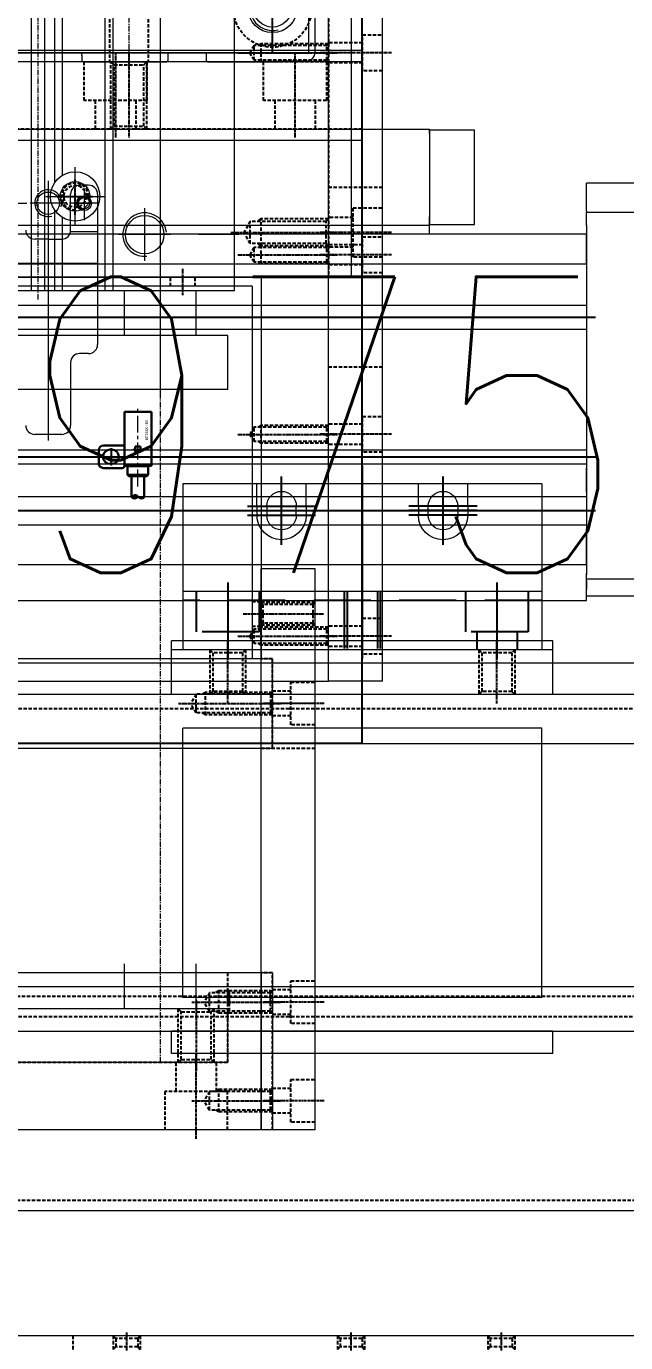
# Model space of a CAD drawing. Header units: millimetres. Extents: x -32759 to 129432, y 390 to 54305.
# Drawn here: x 12183 to 12316.6, y 26363.4 to 26656.7 of the extents above; entities that cross this region are included whole.
import ezdxf

# ---------------------------------------------------------------- set-up
doc = ezdxf.new("R2010")
doc.units = ezdxf.units.MM
for name, pattern in [('CENTER', [2, 1.25, -0.25, 0.25, -0.25]), ('DASHED', [19.05, 12.7, -6.35]), ('HIDDEN', [0.375, 0.25, -0.125])]:
    doc.linetypes.add(name, pattern=pattern)
for name, color, linetype in [('08a', 11, 'Continuous'), ('1', 20, 'Continuous'), ('2', 2, 'DASHED'), ('CL', 1, 'CENTER'), ('HL', 2, 'HIDDEN')]:
    doc.layers.add(name, color=color, linetype=linetype)
for name, color, linetype, lineweight in [('_BODY', 7, 'Continuous', 13), ('Z_OM_CENTER', 4, 'CENTER', 13), ('Z_OM_OUTLINE', 7, 'Continuous', 30)]:
    doc.layers.add(name, color=color, linetype=linetype, lineweight=lineweight)
doc.styles.add('ROAMNS', font='romans.shx', dxfattribs={"width": 0.8, "bigfont": 'whgtxt.shx'})
doc.styles.get("Standard").update_dxf_attribs({"font": 'arial.ttf'})
doc.styles.add('STYLE1', font='')
doc.styles.get('STYLE1').set_extended_font_data('DotumChe')
doc.dimstyles.new('20 작은 한덕_도면칫수', dxfattribs={"dimscale": 20, "dimtxt": 3.3, "dimasz": 3.5, "dimexe": 0.65, "dimexo": 1.25, "dimgap": 1, "dimtad": 1, "dimdec": 0, "dimdsep": 46, "dimtxsty": 'ROAMNS', "dimcen": 0, "dimclrd": 7, "dimclre": 7, "dimclrt": 2, "dimadec": 0, "dimazin": 2, "dimtp": 0.1, "dimtm": 0.1, "dimtfac": 0.71, "dimtdec": 0, "dimtmove": 0, "dimatfit": 3, "dimfxl": 1, "dimlwd": -1, "dimlwe": -1, "dimarcsym": 1})
doc.dimstyles.new('AM_ISO$0', dxfattribs={"dimtxt": 3.5, "dimasz": 3.5, "dimexe": 1, "dimexo": 1, "dimgap": 1.5, "dimtad": 1, "dimdsep": 46, "dimtxsty": 'Standard', "dimcen": 0, "dimclrd": 256, "dimclre": 256, "dimclrt": 2, "dimadec": 0, "dimazin": 2, "dimtp": 0.1, "dimtm": 0.1, "dimtfac": 0.71, "dimtdec": 3, "dimtmove": 0, "dimatfit": 3, "dimfxl": 1, "dimlwd": -1, "dimlwe": -1, "dimarcsym": 1})

# ---------------------------------------------------------------- blocks, each defined once
blk = doc.blocks.new('*D1578')
at = {"color": 7, "linetype": 'ByBlock', "transparency": 16777216}
for p, q in [((259996.27, 139106.87), (259996.27, 139247.88)), ((260971.27, 139106.87), (260971.27, 139247.88)), ((260066.27, 139234.88), (260901.27, 139234.88))]:
    blk.add_line(p, q, dxfattribs=at)
at = {"color": 7, "transparency": 16777216}
for points in [[(260066.27, 139246.55), (260066.27, 139223.22), (259996.27, 139234.88)], [(260901.27, 139246.55), (260901.27, 139223.22), (260971.27, 139234.88)]]:
    blk.add_solid(points, dxfattribs=at)
at = {"layer": 'Defpoints', "color": 0, "transparency": 16777216}
for p in [(260971.27, 139234.88), (259996.27, 139081.87), (260971.27, 139081.87)]:
    blk.add_point(p, dxfattribs=at)
at = {"color": 2, "transparency": 16777216, "insert": (260593.22, 139287.88), "char_height": 66, "attachment_point": 5, "style": 'ROAMNS'}
blk.add_mtext('975', dxfattribs=at)
blk = doc.blocks.new('56ertet')
at = {"layer": 'CL', "ltscale": 0.5}
blk.add_line((163010.09, 32886.01), (163005.09, 32886.01), dxfattribs=at)
at = {"layer": 'HL', "ltscale": 3}
for p, q in [((163006.09, 32889.01), (163006.63, 32888.46)), ((163006.09, 32889.01), (163009.09, 32889.01)), ((163006.63, 32888.46), (163006.63, 32883.55)), ((163006.63, 32888.46), (163008.55, 32888.46)), ((163008.55, 32888.46), (163009.09, 32889.01)), ((163008.55, 32888.46), (163008.55, 32883.55)), ((163006.09, 32883.01), (163006.63, 32883.55)), ((163006.09, 32883.01), (163009.09, 32883.01)), ((163006.63, 32883.55), (163008.55, 32883.55)), ((163008.55, 32883.55), (163009.09, 32883.01))]:
    blk.add_line(p, q, dxfattribs=at)
blk = doc.blocks.new('r6werw4t')
at = {"ltscale": 0.5}
blk.add_line((164562.76, 36015.26), (165472.76, 36015.26), dxfattribs=at)
at = {"layer": 'HL', "ltscale": 3}
for p, q in [((164836.26, 36015.26), (164836.26, 36018.26)), ((164869.76, 36015.26), (164869.76, 36018.26)), ((164931.76, 36015.26), (164931.76, 36018.26))]:
    blk.add_line(p, q, dxfattribs=at)
at = {"rotation": 90}
for p in [(197722.26, -126990.82), (197755.76, -126990.82), (197805.76, -126990.82)]:
    blk.add_blockref('56ertet', p, dxfattribs=at)
blk = doc.blocks.new('6uwtrt')
blk.add_blockref('r6werw4t', (-3640.08, 0))
blk = doc.blocks.new('5uwerwt')
at = {"rotation": 90}
blk.add_blockref('6uwtrt', (192830.5, -128822.19), dxfattribs=at)
blk = doc.blocks.new('asfsffsa')
at = {"ltscale": 0.5}
for q in [(418743.26, 273544.98), (419143.26, 273144.98)]:
    blk.add_line((418743.26, 273144.98), q, dxfattribs=at)
blk = doc.blocks.new('rtu43w')
at = {"color": 0, "ltscale": 0.5}
blk.add_line((142742.74, 17357.48), (142742.74, 16657.48), dxfattribs=at)
at = {"layer": '08a'}
blk.add_blockref('asfsffsa', (-276000.52, -256337.5), dxfattribs=at)
blk = doc.blocks.new('56w4wt')
at = {"layer": 'CL', "ltscale": 0.5}
blk.add_line((142800.56, 14077.57), (142819.56, 14077.57), dxfattribs=at)
at = {"layer": 'HL', "ltscale": 3}
for p, q in [((142802.56, 14084.57), (142811.16, 14084.57)), ((142811.16, 14084.57), (142811.16, 14070.57)), ((142811.16, 14082.07), (142817.56, 14082.07)), ((142811.16, 14073.07), (142817.56, 14073.07)), ((142811.16, 14070.57), (142802.56, 14070.57))]:
    blk.add_line(p, q, dxfattribs=at)
blk = doc.blocks.new('7erww4')
at = {"layer": 'CL', "ltscale": 0.5}
blk.add_line((144688.48, 13050.61), (144669.48, 13050.61), dxfattribs=at)
at = {"layer": 'HL', "ltscale": 3}
for p, q in [((144671.48, 13054.61), (144672.16, 13053.93)), ((144671.48, 13054.61), (144686.48, 13054.61)), ((144672.16, 13053.93), (144672.16, 13047.28)), ((144672.16, 13053.93), (144685.8, 13053.93)), ((144685.8, 13053.93), (144686.48, 13054.61)), ((144685.8, 13053.93), (144685.8, 13047.28)), ((144671.48, 13046.61), (144672.16, 13047.28)), ((144672.16, 13047.28), (144685.8, 13047.28)), ((144685.8, 13047.28), (144686.48, 13046.61)), ((144671.48, 13046.61), (144686.48, 13046.61))]:
    blk.add_line(p, q, dxfattribs=at)
blk = doc.blocks.new('6ertwet')
at = {"ltscale": 0.5}
for p, q in [((144167.09, 12534.63), (144167.09, 12554.63)), ((144167.09, 12554.63), (144337.09, 12554.63)), ((144167.09, 12537.13), (144337.09, 12537.13)), ((144167.09, 12534.63), (144337.09, 12534.63))]:
    blk.add_line(p, q, dxfattribs=at)
at = {"layer": 'HL', "ltscale": 3}
blk.add_line((144167.09, 12552.13), (144337.09, 12552.13), dxfattribs=at)
for name, p, rotation in [('56w4wt', (158259.66, -130265.44), 90), ('56w4wt', (158299.66, -130265.44), 90), ('7erww4', (131168.49, 157223.61), 270)]:
    blk.add_blockref(name, p, dxfattribs=dict(rotation=rotation))
blk = doc.blocks.new('tywrwet')
at = {"layer": 'CL', "ltscale": 0.5}
blk.add_line((150320.22, 17451.05), (150304.22, 17451.05), dxfattribs=at)
at = {"layer": 'HL', "ltscale": 3}
for p, q in [((150306.22, 17455.05), (150306.9, 17454.38)), ((150306.22, 17455.05), (150318.22, 17455.05)), ((150306.9, 17454.38), (150306.9, 17447.73)), ((150306.9, 17454.38), (150317.55, 17454.38)), ((150317.55, 17454.38), (150318.22, 17455.05)), ((150317.55, 17454.38), (150317.55, 17447.73)), ((150306.22, 17447.05), (150306.9, 17447.73)), ((150306.22, 17447.05), (150318.22, 17447.05)), ((150306.9, 17447.73), (150317.55, 17447.73)), ((150317.55, 17447.73), (150318.22, 17447.05))]:
    blk.add_line(p, q, dxfattribs=at)
blk = doc.blocks.new('67twt')
at = {"color": 0, "ltscale": 0.5}
for p, q in [((151727.68, 17732.75), (151727.68, 17845.75)), ((151705.68, 17734.25), (151705.68, 17844.25)), ((151717.68, 17734.25), (151717.68, 17844.25)), ((151727.68, 17778), (151915.18, 17778)), ((151727.68, 17775), (151915.18, 17775)), ((151727.68, 17772.75), (151745.51, 17772.75)), ((151748.68, 17774.75), (151748.68, 17761.75)), ((151751.84, 17772.75), (151869.51, 17772.75)), ((151727.68, 17771.05), (151743.94, 17771.05)), ((151753.41, 17771.05), (151867.94, 17771.05)), ((151742.18, 17768.25), (151755.18, 17768.25)), ((151727.68, 17761.57), (151915.18, 17761.57)), ((151727.68, 17759.75), (151915.18, 17759.75)), ((151740.18, 17746.89), (151740.18, 17758.62)), ((151717.68, 17757.25), (151727.68, 17757.25)), ((151734.31, 17752.75), (151746.04, 17752.75)), ((151717.68, 17741.25), (151727.68, 17741.25)), ((151740.18, 17731.75), (151740.18, 17740.75)), ((151705.68, 17734.25), (151717.68, 17734.25)), ((151727.68, 17732.75), (151915.18, 17732.75))]:
    blk.add_line(p, q, dxfattribs=at)
at = {"color": 1, "ltscale": 0.5}
for p, q in [((151555.68, 17734.25), (151555.68, 17844.25)), ((151567.68, 17734.25), (151567.68, 17844.25)), ((151567.68, 17757.25), (151577.68, 17757.25)), ((151567.68, 17741.25), (151577.68, 17741.25)), ((151555.68, 17734.25), (151567.68, 17734.25))]:
    blk.add_line(p, q, dxfattribs=at)
at = {"color": 2, "linetype": 'CENTER'}
for p, q in [((151725.68, 17776.5), (151915.18, 17776.5)), ((151555.68, 17749.25), (151857.68, 17749.25)), ((151704.68, 17749.25), (151981.68, 17749.25))]:
    blk.add_line(p, q, dxfattribs=at)
at = {"color": 0, "ltscale": 0.5}
for centre, radius in [((151748.68, 17768.25), 5.5), ((151748.68, 17768.25), 3.3), ((151740.18, 17752.75), 4.28)]:
    blk.add_circle(centre, radius, dxfattribs=at)
blk.add_arc((151740.18, 17752.75), 4.86, 275.973, 185.973, dxfattribs=at)
blk.add_blockref('tywrwet', (1249.45, 290.2))
blk = doc.blocks.new('rurye4')
at = {"color": 2, "linetype": 'CENTER'}
blk.add_line((231894.73, 52241.12), (231828.73, 52241.12), dxfattribs=at)
at = {"layer": 'HL', "ltscale": 3}
for p, q in [((231884.13, 52248.12), (231884.13, 52234.12)), ((231892.73, 52248.12), (231884.13, 52248.12)), ((231884.13, 52245.42), (231830.73, 52245.42)), ((231884.13, 52236.82), (231830.73, 52236.82)), ((231892.73, 52234.12), (231884.13, 52234.12))]:
    blk.add_line(p, q, dxfattribs=at)
blk = doc.blocks.new('6tetee')
at = {"color": 0, "ltscale": 0.5}
for p, q in [((149607.94, 17905.84), (149607.94, 17759.84)), ((149605.94, 17810.04), (149606.24, 17810.34)), ((149605.94, 17810.04), (149605.94, 17791.39)), ((149607.34, 17810.34), (149606.24, 17810.34)), ((149606.24, 17791.09), (149605.94, 17791.39)), ((149606.24, 17791.09), (149607.94, 17791.09)), ((149605.94, 17782.29), (149606.24, 17782.59)), ((149605.94, 17782.29), (149605.94, 17766.34)), ((149607.94, 17782.59), (149606.24, 17782.59)), ((149610.94, 17767.84), (149624.94, 17767.84)), ((149605.94, 17766.34), (149606.14, 17766.34)), ((149606.14, 17766.34), (149606.14, 17760.34)), ((149667.94, 17759.84), (149607.94, 17759.84)), ((149608.14, 17758.34), (149624.29, 17758.34))]:
    blk.add_line(p, q, dxfattribs=at)
blk.add_circle((149617.94, 17767.84), 4.25, dxfattribs=at)
for centre, radius, start, end in [((149607.34, 17812.34), 2, 270, 287.4576), ((149617.94, 17767.84), 5, 262.9293, 194.5283), ((149608.14, 17760.34), 2, 180, 270)]:
    blk.add_arc(centre, radius, start, end, dxfattribs=at)
blk.add_blockref('rurye4', (-82224.79, -34441.28), dxfattribs=at)
blk = doc.blocks.new('68ewt')
at = {"layer": 'CL', "ltscale": 0.5}
blk.add_line((144647.25, 13047.07), (144627.25, 13047.07), dxfattribs=at)
at = {"layer": 'HL', "ltscale": 3}
for p, q in [((144629.25, 13049.57), (144629.68, 13049.13)), ((144629.25, 13049.57), (144641.25, 13049.57)), ((144629.68, 13049.13), (144629.68, 13045)), ((144629.68, 13049.13), (144643.32, 13049.13)), ((144641.25, 13049.57), (144641.25, 13044.57)), ((144641.25, 13049.57), (144642, 13049.13)), ((144643.32, 13049.13), (144643.32, 13045)), ((144643.32, 13049.13), (144644.51, 13047.07)), ((144643.32, 13045), (144644.51, 13047.07)), ((144629.25, 13044.57), (144629.68, 13045)), ((144629.25, 13044.57), (144641.25, 13044.57)), ((144629.68, 13045), (144643.32, 13045)), ((144641.25, 13044.57), (144642, 13045))]:
    blk.add_line(p, q, dxfattribs=at)
blk = doc.blocks.new('t7uerqwr')
at = {"layer": 'CL', "ltscale": 0.5}
blk.add_line((144652.83, 13058.97), (144638.83, 13058.97), dxfattribs=at)
at = {"layer": 'HL', "ltscale": 3}
for p, q in [((144640.83, 13061.47), (144641.26, 13061.04)), ((144640.83, 13061.47), (144650.83, 13061.47)), ((144641.26, 13061.04), (144641.26, 13056.9)), ((144641.26, 13061.04), (144650.39, 13061.04)), ((144650.39, 13061.04), (144650.83, 13061.47)), ((144650.39, 13061.04), (144650.39, 13056.9)), ((144640.83, 13056.47), (144641.26, 13056.9)), ((144640.83, 13056.47), (144650.83, 13056.47)), ((144641.26, 13056.9), (144650.39, 13056.9)), ((144650.39, 13056.9), (144650.83, 13056.47))]:
    blk.add_line(p, q, dxfattribs=at)
blk = doc.blocks.new('r6y3e')
at = {"ltscale": 0.5}
for p, q in [((143573.87, 13684.63), (143573.87, 13719.63)), ((143573.87, 13719.63), (143703.87, 13719.63)), ((143576.37, 13684.63), (143576.37, 13719.63)), ((143573.87, 13684.63), (143703.87, 13684.63))]:
    blk.add_line(p, q, dxfattribs=at)
at = {"layer": 'HL', "ltscale": 3}
for p, q in [((143583.87, 13704.63), (143693.87, 13704.63)), ((143583.87, 13684.63), (143583.87, 13704.63))]:
    blk.add_line(p, q, dxfattribs=at)
at = {"extrusion": (0, 0, -1), "zscale": -1, "rotation": 270}
blk.add_blockref('56w4wt', (-157668.44, 156522.19), dxfattribs=at)
for name, p in [('68ewt', (-1055.39, 666.06)), ('68ewt', (-1055.39, 644.06)), ('t7uerqwr', (-1066.96, 632.16))]:
    blk.add_blockref(name, p)
blk = doc.blocks.new('6uerwe')
at = {"ltscale": 0.5}
blk.add_circle((144813.27, 13996.95), 5.5, dxfattribs=at)
at = {"layer": 'CL', "ltscale": 0.5}
for p, q in [((144813.27, 13987.2), (144813.27, 14006.7)), ((144803.52, 13996.95), (144823.02, 13996.95))]:
    blk.add_line(p, q, dxfattribs=at)
at = {"layer": 'HL', "ltscale": 3}
blk.add_circle((144813.27, 13996.95), 8.75, dxfattribs=at)
blk = doc.blocks.new('uyiett')
at = {"layer": 'CL', "ltscale": 0.5}
for p, q in [((144848.69, 14119.03), (144848.69, 14111.03)), ((144844.69, 14115.03), (144852.69, 14115.03))]:
    blk.add_line(p, q, dxfattribs=at)
at = {"layer": 'HL', "ltscale": 3}
blk.add_circle((144848.69, 14115.03), 2.46, dxfattribs=at)
blk.add_arc((144848.69, 14115.03), 3, 270, 180, dxfattribs=at)
blk = doc.blocks.new('879ewwt')
at = {"layer": 'CL', "ltscale": 0.5}
blk.add_line((144876.49, 14131.33), (144852.69, 14131.33), dxfattribs=at)
at = {"layer": 'HL', "ltscale": 3}
for p, q in [((144854.69, 14134.33), (144855.23, 14133.78)), ((144854.69, 14134.33), (144869.69, 14134.33)), ((144855.23, 14133.78), (144855.23, 14128.87)), ((144855.23, 14133.78), (144872.15, 14133.78)), ((144869.69, 14134.33), (144869.69, 14128.33)), ((144869.69, 14134.33), (144870.63, 14133.78)), ((144872.15, 14133.78), (144872.15, 14128.87)), ((144872.15, 14133.78), (144873.57, 14131.33)), ((144872.15, 14128.87), (144873.57, 14131.33)), ((144854.69, 14128.33), (144855.23, 14128.87)), ((144854.69, 14128.33), (144869.69, 14128.33)), ((144855.23, 14128.87), (144872.15, 14128.87)), ((144869.69, 14128.33), (144870.63, 14128.87))]:
    blk.add_line(p, q, dxfattribs=at)
blk = doc.blocks.new('835636')
at = {"ltscale": 0.5}
for p, q in [((143625.88, 12610.31), (143625.88, 12445.31)), ((143675.88, 12445.31), (143675.88, 12610.31)), ((143785.88, 12445.31), (143625.88, 12445.31))]:
    blk.add_line(p, q, dxfattribs=at)
at = {"layer": 'HL', "ltscale": 3}
blk.add_line((143785.88, 12450.31), (143625.88, 12450.31), dxfattribs=at)
for name, p in [('uyiett', (-1204.81, -1608.22)), ('6uerwe', (-1127.39, -1534.14))]:
    blk.add_blockref(name, p)
at = {"rotation": 90}
blk.add_blockref('879ewwt', (157767.2, -132404.38), dxfattribs=at)
blk = doc.blocks.new('tyu54tu')
at = {"layer": 'CL', "ltscale": 0.5}
blk.add_line((145091.1, 12993.54), (145068.1, 12993.54), dxfattribs=at)
at = {"layer": 'HL', "ltscale": 3}
for p, q in [((145070.1, 12996.04), (145070.54, 12995.6)), ((145070.1, 12996.04), (145085.1, 12996.04)), ((145070.54, 12995.6), (145070.54, 12991.47)), ((145070.54, 12995.6), (145087.17, 12995.6)), ((145085.1, 12996.04), (145085.1, 12991.04)), ((145085.1, 12996.04), (145085.85, 12995.6)), ((145087.17, 12995.6), (145087.17, 12991.47)), ((145087.17, 12995.6), (145088.37, 12993.54)), ((145070.1, 12991.04), (145070.54, 12991.47)), ((145070.54, 12991.47), (145087.17, 12991.47)), ((145085.1, 12991.04), (145085.85, 12991.47)), ((145087.17, 12991.47), (145088.37, 12993.54)), ((145070.1, 12991.04), (145085.1, 12991.04))]:
    blk.add_line(p, q, dxfattribs=at)
blk = doc.blocks.new('r6uwtr')
at = {"ltscale": 0.5}
for p, q in [((144622.34, 13317.19), (144622.34, 13297.19)), ((144622.34, 13317.19), (144752.34, 13317.19)), ((144622.34, 13297.19), (144752.34, 13297.19))]:
    blk.add_line(p, q, dxfattribs=at)
blk.add_blockref('tyu54tu', (-447.77, 313.66))
blk = doc.blocks.new('yertru')
at = {"layer": 'CL', "ltscale": 0.5}
for p, q in [((144626.95, 13041.31), (144626.95, 13034.31)), ((144623.45, 13037.81), (144630.45, 13037.81))]:
    blk.add_line(p, q, dxfattribs=at)
at = {"layer": 'HL', "ltscale": 3}
blk.add_circle((144626.95, 13037.81), 2.07, dxfattribs=at)
blk.add_arc((144626.95, 13037.81), 2.5, 270, 180, dxfattribs=at)
blk = doc.blocks.new('794tww')
at = {"layer": 'CL', "ltscale": 0.5}
blk.add_line((144710.1, 13071.36), (144710.1, 13087.36), dxfattribs=at)
at = {"layer": 'HL', "ltscale": 3}
for p, q in [((144706.8, 13079.86), (144706.8, 13085.36)), ((144713.4, 13079.86), (144713.4, 13085.36)), ((144704.6, 13073.36), (144704.6, 13079.86)), ((144704.6, 13079.86), (144715.6, 13079.86)), ((144715.6, 13079.86), (144715.6, 13073.36))]:
    blk.add_line(p, q, dxfattribs=at)
blk = doc.blocks.new('r6y324')
at = {"layer": 'CL', "ltscale": 0.5}
blk.add_line((144289.35, 12785.69), (144305.35, 12785.69), dxfattribs=at)
at = {"layer": 'HL', "ltscale": 3}
for p, q in [((144291.35, 12805.69), (144303.35, 12805.69)), ((144291.35, 12765.69), (144303.35, 12765.69))]:
    blk.add_line(p, q, dxfattribs=at)
blk = doc.blocks.new('67943w')
at = {"layer": 'CL', "ltscale": 0.5}
blk.add_line((144605.17, 13057.59), (144621.17, 13057.59), dxfattribs=at)
at = {"layer": 'HL', "ltscale": 3}
for p, q in [((144607.17, 13061.59), (144611.57, 13061.59)), ((144611.57, 13061.59), (144611.57, 13053.59)), ((144611.57, 13059.84), (144619.17, 13059.84)), ((144611.57, 13053.59), (144607.17, 13053.59)), ((144611.57, 13055.34), (144619.17, 13055.34))]:
    blk.add_line(p, q, dxfattribs=at)
blk = doc.blocks.new('54eteye')
at = {"ltscale": 0.5}
for p, q in [((143989.98, 12971.93), (143989.98, 12983.93)), ((143989.98, 12983.93), (144239.98, 12983.93)), ((144079.98, 12971.93), (144079.98, 12983.93)), ((144239.98, 12971.93), (144239.98, 12983.93)), ((143989.98, 12971.93), (144239.98, 12971.93))]:
    blk.add_line(p, q, dxfattribs=at)
at = {"layer": 'HL', "ltscale": 3}
blk.add_line((144139.98, 12971.93), (144139.98, 12983.93), dxfattribs=at)
at = {"rotation": 90}
for name, p in [('67943w', (157057.57, -131635.23)), ('67943w', (157102.57, -131635.23)), ('r6y324', (156865.66, -131319.42)), ('67943w', (157142.57, -131635.23)), ('67943w', (157187.57, -131635.23))]:
    blk.add_blockref(name, p, dxfattribs=at)
for name, p in [('794tww', (-620.12, -101.43)), ('794tww', (-550.12, -101.43)), ('794tww', (-480.12, -101.43)), ('yertru', (-443.97, -59.87)), ('yertru', (-409.97, -59.87))]:
    blk.add_blockref(name, p)
blk = doc.blocks.new('6w335')
at = {"layer": 'CL', "ltscale": 0.5}
blk.add_line((145087.7, 13004.66), (145065.5, 13004.66), dxfattribs=at)
at = {"layer": 'HL', "ltscale": 3}
for p, q in [((145067.5, 13006.66), (145067.88, 13006.28)), ((145067.5, 13006.66), (145082.5, 13006.66)), ((145067.88, 13006.28), (145067.88, 13003.04)), ((145067.88, 13006.28), (145084.12, 13006.28)), ((145082.5, 13006.66), (145082.5, 13002.66)), ((145082.5, 13006.66), (145083.15, 13006.28)), ((145084.12, 13006.28), (145084.12, 13003.04)), ((145084.12, 13006.28), (145085.06, 13004.66)), ((145067.5, 13002.66), (145067.88, 13003.04)), ((145067.88, 13003.04), (145084.12, 13003.04)), ((145082.5, 13002.66), (145083.15, 13003.04)), ((145084.12, 13003.04), (145085.06, 13004.66)), ((145067.5, 13002.66), (145082.5, 13002.66))]:
    blk.add_line(p, q, dxfattribs=at)
blk = doc.blocks.new('uerw')
at = {"ltscale": 0.5}
for p, q in [((144711.06, 12897.92), (144711.06, 12742.92)), ((144711.06, 12742.92), (144861.06, 12742.92))]:
    blk.add_line(p, q, dxfattribs=at)
at = {"rotation": 90}
for p in [(157725.71, -132324.58), (157770.71, -132324.58), (157810.71, -132324.58), (157855.71, -132324.58)]:
    blk.add_blockref('6w335', p, dxfattribs=at)
blk = doc.blocks.new('6ererr')
at = {"layer": 'CL', "ltscale": 0.5}
blk.add_line((143966.23, 13422.13), (143972.23, 13422.13), dxfattribs=at)
at = {"layer": 'HL', "ltscale": 3}
for p, q in [((143968.23, 13424.88), (143970.23, 13424.88)), ((143968.23, 13419.38), (143970.23, 13419.38))]:
    blk.add_line(p, q, dxfattribs=at)
blk = doc.blocks.new('47qwqwr')
at = {"ltscale": 0.5}
for p, q in [((144624.84, 13326.88), (144624.84, 13241.88)), ((144749.84, 13326.88), (144624.84, 13326.88)), ((144749.84, 13326.88), (144749.84, 13241.88)), ((144626.84, 13324.88), (144626.84, 13241.88)), ((144747.84, 13324.88), (144626.84, 13324.88)), ((144747.84, 13324.88), (144747.84, 13241.88)), ((144626.84, 13241.88), (144624.84, 13241.88)), ((144749.84, 13241.88), (144747.84, 13241.88))]:
    blk.add_line(p, q, dxfattribs=at)
at = {"rotation": 90}
for p in [(158064.47, -130643.35), (158154.47, -130643.35)]:
    blk.add_blockref('6ererr', p, dxfattribs=at)
at = {"xscale": -1, "rotation": 359.9999999999442}
blk.add_blockref('6ererr', (288595.07, -170.25), dxfattribs=at)
blk.add_blockref('6ererr', (779.6, -170.25))
blk = doc.blocks.new('7iq23qr')
at = {"layer": 'CL', "ltscale": 0.5}
blk.add_line((144686.65, 13068.7), (144686.65, 13082.2), dxfattribs=at)
at = {"layer": 'HL', "ltscale": 3}
for p, q in [((144683.9, 13076.1), (144683.9, 13080.2)), ((144689.4, 13076.1), (144689.4, 13080.2)), ((144681.9, 13070.7), (144681.9, 13076.1)), ((144681.9, 13076.1), (144691.4, 13076.1)), ((144691.4, 13076.1), (144691.4, 13070.7))]:
    blk.add_line(p, q, dxfattribs=at)
blk = doc.blocks.new('6u33')
at = {"layer": 'CL', "ltscale": 0.5}
blk.add_line((145108.95, 13056.72), (145092.95, 13056.72), dxfattribs=at)
at = {"layer": 'HL', "ltscale": 3}
for p, q in [((145094.95, 13059.22), (145095.38, 13058.79)), ((145094.95, 13059.22), (145106.95, 13059.22)), ((145095.38, 13058.79), (145095.38, 13054.66)), ((145095.38, 13058.79), (145106.51, 13058.79)), ((145106.51, 13058.79), (145106.95, 13059.22)), ((145106.51, 13058.79), (145106.51, 13054.66)), ((145094.95, 13054.22), (145095.38, 13054.66)), ((145094.95, 13054.22), (145106.95, 13054.22)), ((145095.38, 13054.66), (145106.51, 13054.66)), ((145106.51, 13054.66), (145106.95, 13054.22))]:
    blk.add_line(p, q, dxfattribs=at)
blk = doc.blocks.new('56wtwt')
at = {"ltscale": 0.5}
for p, q in [((143610.21, 12908.52), (143610.21, 12920.52)), ((143610.21, 12920.52), (143735.21, 12920.52)), ((143705.21, 12908.52), (143705.21, 12920.52)), ((143735.21, 12908.52), (143735.21, 12920.52)), ((143610.21, 12908.52), (143735.21, 12908.52))]:
    blk.add_line(p, q, dxfattribs=at)
at = {"layer": 'HL', "ltscale": 3}
for p, q in [((143610.21, 12918.02), (143645.21, 12918.02)), ((143645.21, 12918.02), (143645.21, 12920.52)), ((143695.21, 12908.52), (143695.21, 12920.52)), ((143695.21, 12918.02), (143715.21, 12918.02)), ((143715.21, 12918.02), (143715.21, 12920.52))]:
    blk.add_line(p, q, dxfattribs=at)
at = {"rotation": 90}
blk.add_blockref('6u33', (156781.93, -132186.43), dxfattribs=at)
for p in [(-1069.94, -162.18), (-1047.94, -162.18), (-981.44, -162.18)]:
    blk.add_blockref('7iq23qr', p)
blk = doc.blocks.new('7TW')
for name, p in [('835636', (344.36, 1696.03)), ('uerw', (-830.82, 1403.42)), ('56wtwt', (170.02, 1240.82)), ('54eteye', (-109.74, 1162.41))]:
    blk.add_blockref(name, p)
at = {"color": 0}
for name, p in [('6tetee', (-5587.71, -3609)), ('67twt', (-7760.44, -3565.42))]:
    blk.add_blockref(name, p, dxfattribs=at)
for name, p, rotation in [('r6y3e', (157499.86, -129415.03), 90), ('r6uwtr', (157182.43, -130463.53), 90), ('47qwqwr', (130643.35, 158911.18), 270)]:
    blk.add_blockref(name, p, dxfattribs=dict(rotation=rotation))
blk = doc.blocks.new('iyki')
at = {"ltscale": 0.5}
for p, q in [((156284.65, 12291.23), (154224.65, 12291.23)), ((154224.65, 12216.23), (156284.65, 12216.23))]:
    blk.add_line(p, q, dxfattribs=at)
at = {"layer": 'HL', "ltscale": 3}
for p, q in [((154224.65, 12288.03), (156284.65, 12288.03)), ((154224.65, 12219.43), (156284.65, 12219.43))]:
    blk.add_line(p, q, dxfattribs=at)
blk = doc.blocks.new('t7ise')
at = {"layer": 'CL', "ltscale": 0.5}
blk.add_line((148054.71, 14425.31), (148040.71, 14425.31), dxfattribs=at)
at = {"layer": 'HL', "ltscale": 3}
for p, q in [((148042.71, 14429.31), (148043.38, 14428.64)), ((148042.71, 14429.31), (148052.71, 14429.31)), ((148043.38, 14428.64), (148043.38, 14421.99)), ((148043.38, 14428.64), (148052.03, 14428.64)), ((148052.03, 14428.64), (148052.71, 14429.31)), ((148052.03, 14428.64), (148052.03, 14421.99)), ((148042.71, 14421.31), (148043.38, 14421.99)), ((148042.71, 14421.31), (148052.71, 14421.31)), ((148043.38, 14421.99), (148052.03, 14421.99)), ((148052.03, 14421.99), (148052.71, 14421.31))]:
    blk.add_line(p, q, dxfattribs=at)
blk = doc.blocks.new('rtuewe')
at = {"ltscale": 0.5}
for p, q in [((145755.41, 15023.72), (145755.41, 15011.72)), ((145755.41, 15023.72), (145840.41, 15023.72)), ((145840.41, 15023.72), (145840.41, 15011.72)), ((145755.41, 15013.72), (145840.41, 15013.72)), ((145755.41, 15011.72), (145840.41, 15011.72))]:
    blk.add_line(p, q, dxfattribs=at)
at = {"rotation": 90}
for p in [(160193.22, -133028.98), (160253.22, -133028.98)]:
    blk.add_blockref('t7ise', p, dxfattribs=at)
blk = doc.blocks.new('tuyrsg')
at = {"ltscale": 0.5}
for p, q in [((146072.09, 15007.14), (146072.09, 15002.14)), ((146072.09, 15007.14), (146157.09, 15007.14)), ((146157.09, 15007.14), (146157.09, 15002.14)), ((146072.09, 15002.14), (146157.09, 15002.14))]:
    blk.add_line(p, q, dxfattribs=at)
blk = doc.blocks.new('t73w45')
at = {"ltscale": 0.5}
for p, q in [((146336.68, 14969.95), (146336.68, 14889.95)), ((146396.68, 14969.95), (146336.68, 14969.95)), ((146396.68, 14969.95), (146396.68, 14889.95)), ((146396.68, 14889.95), (146336.68, 14889.95))]:
    blk.add_line(p, q, dxfattribs=at)
blk = doc.blocks.new('yjee')
for name, p in [('tuyrsg', (-826.68, 1079.54)), ('iyki', (-9201.74, 3790.45)), ('rtuewe', (-510, 982.96))]:
    blk.add_blockref(name, p)
at = {"rotation": 90}
blk.add_blockref('t73w45', (160217.86, -130322.49), dxfattribs=at)
blk = doc.blocks.new('A$C07D05323')
at = {"color": 150}
for p, q in [((0, 39), (0, 2)), ((0, 39), (80, 39)), ((16.5, 34), (16.5, 39)), ((27.5, 34), (27.5, 39)), ((52.5, 34), (52.5, 39)), ((63.5, 34), (63.5, 39)), ((80, 39), (80, 2)), ((16.5, 34), (16.5, 32)), ((18.7, 34), (18.7, 32)), ((25.3, 32), (25.3, 34)), ((27.5, 34), (27.5, 32)), ((52.5, 34), (52.5, 32)), ((54.7, 32), (54.7, 34)), ((61.3, 34), (61.3, 32)), ((63.5, 34), (63.5, 32)), ((0, 15), (80, 15)), ((0, 2), (80, 2))]:
    blk.add_line(p, q, dxfattribs=at)
for centre, radius, start, end in [((22, 34), 3.3, 0, 180), ((58, 34), 3.3, 0, 180), ((22, 32), 5.5, 180, 0), ((22, 32), 3.3, 180, 0), ((58, 32), 5.5, 180, 0), ((58, 32), 3.3, 180, 0)]:
    blk.add_arc(centre, radius, start, end, dxfattribs=at)
at = {"layer": '1'}
for p, q in [((40, 43), (40, 0)), ((22, 25.39), (22, 40.61)), ((58, 25.39), (58, 40.61)), ((14.39, 34), (29.61, 34)), ((14.39, 33), (29.61, 33)), ((65.61, 34), (50.39, 34)), ((65.61, 33), (50.39, 33)), ((14.39, 32), (29.61, 32)), ((65.61, 32), (50.39, 32)), ((10, 17), (10, 0)), ((70, 17), (70, 0))]:
    blk.add_line(p, q, dxfattribs=at)
at = {"layer": '2'}
for p, q in [((3, 15), (3, 6)), ((17, 15), (17, 6)), ((36, 15), (36, 2)), ((36.62, 15), (36.62, 2)), ((43.37, 15), (43.37, 2)), ((44, 15), (44, 2)), ((63, 15), (63, 6)), ((77, 15), (77, 6)), ((0, 13), (80, 13)), ((3, 6), (17, 6)), ((5.5, 6), (5.5, 2)), ((14.5, 6), (14.5, 2)), ((63, 6), (77, 6))]:
    blk.add_line(p, q, dxfattribs=at)
blk = doc.blocks.new('EE-SX912R-F')
at = {"layer": '1', "color": 2}
for p, q in [((-6, 0.23), (-6, -3.63)), ((-7.95, -1.7), (-4.1, -1.7))]:
    blk.add_line(p, q, dxfattribs=at)
at = {"layer": 'Z_OM_CENTER', "color": 2, "ltscale": 3}
for p, q in [((0, -8.29), (0, 9.6)), ((-1.13, 0), (1.12, 0))]:
    blk.add_line(p, q, dxfattribs=at)
at = {"layer": 'Z_OM_OUTLINE', "color": 2}
for p, q in [((-3, -3.7), (-3, 8.3)), ((-3, 1.8), (-3, 8.3)), ((-3, 8.3), (-2.5, 8.3)), ((-2.5, 8.3), (2.5, 8.3)), ((2.5, 8.3), (3, 8.3)), ((3, 8.3), (3, -3.7)), ((-7.7, 0.8), (-3, 0.8)), ((-0.6, 0.6), (-0.6, -0.6)), ((0.6, 0.6), (-0.6, 0.6)), ((0.6, -0.6), (0.6, 0.6)), ((-8.7, -3.2), (-8.7, -0.2)), ((-6.2, -0.1), (-5.85, -0.1)), ((-0.6, -0.6), (0.6, -0.6)), ((-7.7, -4.2), (-3.5, -4.2)), ((-5.85, -3.3), (-6.2, -3.3)), ((-2.5, -3.7), (-3, -3.7)), ((-2.5, -3.7), (2.5, -3.7)), ((-2.4, -3.7), (-2.3, -3.8)), ((2.3, -3.8), (-2.3, -3.8)), ((-2.3, -3.8), (-2.3, -5.7)), ((-2.3, -5.7), (2.3, -5.7)), ((-2.3, -5.7), (-2, -6)), ((2, -6), (2.3, -5.7)), ((2.3, -3.8), (2.4, -3.7)), ((2.3, -5.7), (2.3, -3.8)), ((3, -3.7), (2.5, -3.7)), ((2, -6), (-2, -6)), ((-1.4, -6), (-1.4, -10.71)), ((1.4, -10.71), (1.4, -6))]:
    blk.add_line(p, q, dxfattribs=at)
for centre, radius, start, end in [((-7.7, -0.2), 1, 90, 180), ((-6.2, -1.7), 1.6, 90, 270), ((-5.85, -1.7), 1.6, 270, 90), ((-7.7, -3.2), 1, 180, 270), ((-3.5, -3.7), 0.5, 270, 0)]:
    blk.add_arc(centre, radius, start, end, dxfattribs=at)
for points, knots in [([(-1.4, -10.71), (-1.14, -10.48), (-0.69, -10.08), (0.07, -10.55), (0.67, -11.14), (1.17, -10.85), (1.4, -10.71)], [0, 0, 0, 0, 0.293025, 0.502925, 0.773806, 1, 1, 1, 1]), ([(-1.4, -10.71), (-1.17, -10.85), (-0.67, -11.14), (-0.23, -10.74), (0, -10.53)], [0, 0, 0, 0, 0.464093, 1, 1, 1, 1])]:
    blk.add_open_spline(points, degree=3, knots=knots, dxfattribs=at)
at = {"color": 2, "style": 'STYLE1'}
blk.add_text('EE-SX912R', height=0.64, rotation=270, dxfattribs=at).set_placement((1.63, 6.47))
blk = doc.blocks.new('ruetete')
at = {"color": 1, "ltscale": 0.5}
for p, q in [((146925.16, 6682.47), (146931.16, 6682.47)), ((146928.16, 6625.97), (146928.16, 6683.87)), ((146923.16, 6666.47), (146923.16, 6680.47)), ((146919.16, 6664.47), (146921.16, 6664.47)), ((146917.16, 6628.97), (146917.16, 6662.47)), ((146917.16, 6644.42), (146939.16, 6644.42)), ((146928.16, 6638.97), (146925.16, 6638.97)), ((146928.16, 6638.97), (146931.16, 6638.97)), ((146833.16, 6635.72), (146833.16, 6614.72)), ((146843.16, 6635.72), (146833.16, 6635.72)), ((146843.16, 6637.77), (146843.16, 6635.97)), ((146843.16, 6635.97), (147013.16, 6635.97)), ((146843.16, 6635.97), (147013.16, 6635.97)), ((146843.16, 6635.97), (147013.16, 6635.97)), ((146843.16, 6635.97), (146843.16, 6633.97)), ((146843.16, 6635.97), (147013.16, 6635.97)), ((146843.16, 6614.72), (146843.16, 6635.72)), ((146917.16, 6637.35), (146923.2, 6637.35)), ((146923.16, 6636.97), (146923.16, 6628.97)), ((146843.16, 6615.47), (146843.16, 6633.97)), ((146920.16, 6627.72), (146920.16, 6634.72)), ((146920.16, 6628.78), (146920.16, 6633.16)), ((146928.16, 6627.37), (146928.16, 6634.57)), ((146916.91, 6630.97), (146923.41, 6630.97)), ((146917.97, 6630.97), (146922.35, 6630.97)), ((146921.66, 6630.97), (146918.66, 6630.97)), ((146924.16, 6630.97), (146932.16, 6630.97)), ((146925.66, 6630.97), (146925.66, 6630.97)), ((146926.66, 6630.97), (146926.66, 6630.97)), ((146929.66, 6630.97), (146929.66, 6630.97)), ((146930.66, 6630.97), (146930.66, 6630.97)), ((146939.41, 6630.97), (146932.91, 6630.97)), ((146919.16, 6626.97), (146921.16, 6626.97)), ((146833.16, 6614.72), (146843.16, 6614.72)), ((146843.16, 6615.47), (146843.16, 6614.47)), ((147013.16, 6614.47), (146843.16, 6614.47)), ((146843.16, 6614.47), (146843.16, 6614.47)), ((146843.16, 6614.47), (146843.16, 6614.47)), ((146843.16, 6614.47), (146843.16, 6614.47))]:
    blk.add_line(p, q, dxfattribs=at)
for centre, radius in [((146920.16, 6630.97), 1.65), ((146920.16, 6630.97), 1.25), ((146928.16, 6630.97), 2.5)]:
    blk.add_circle(centre, radius, dxfattribs=at)
for centre, radius, start, end in [((146925.16, 6680.47), 2, 90, 180), ((146931.16, 6680.47), 2, 0, 90), ((146919.16, 6662.47), 2, 90, 180), ((146921.16, 6666.47), 2, 270, 0), ((146925.16, 6636.97), 2, 90, 180), ((146931.16, 6636.97), 2, 0, 90), ((146920.16, 6630.97), 1.5, 180, 90), ((146928.16, 6630.97), 3, 165, 105), ((146928.16, 6630.97), 3, 165, 105), ((146919.16, 6628.97), 2, 180, 270), ((146921.16, 6628.97), 2, 270, 0)]:
    blk.add_arc(centre, radius, start, end, dxfattribs=at)
blk = doc.blocks.new('u7ietr')
at = {"color": 0, "linetype": 'Continuous', "lineweight": 15}
for p, q in [((148433.16, 6718.47), (148338.16, 6718.47)), ((150063.16, 6719.47), (148433.16, 6719.47)), ((148433.16, 6719.47), (148433.16, 6716.47)), ((148433.16, 6718.47), (148433.16, 6716.97)), ((148338.16, 6714.75), (148433.16, 6714.75)), ((148353.16, 6714.72), (148433.16, 6714.72)), ((148433.16, 6715.05), (148433.16, 6716.97)), ((148433.16, 6716.47), (148433.16, 6713.47)), ((148433.16, 6715.05), (148433.16, 6714.75)), ((148433.16, 6714.75), (148433.16, 6713.75)), ((148433.16, 6713.47), (148433.16, 6713.75)), ((148433.16, 6711.47), (148433.16, 6713.47)), ((148433.16, 6711.47), (148433.16, 6713.47)), ((150063.16, 6711.47), (148433.16, 6711.47)), ((148433.16, 6711.47), (148433.16, 6703.62)), ((148433.16, 6704.72), (148433.16, 6711.47)), ((148433.16, 6635.97), (148433.16, 6703.62)), ((150063.16, 6702.62), (148433.16, 6702.62)), ((150063.16, 6696.32), (148433.16, 6696.32)), ((148433.16, 6695.32), (148433.16, 6690.02)), ((148433.16, 6680.97), (148433.16, 6694.22)), ((150063.16, 6689.02), (148433.16, 6689.02)), ((150063.16, 6685.92), (148433.16, 6685.92)), ((148433.16, 6659.87), (148433.16, 6683.97)), ((150063.16, 6659.02), (148433.16, 6659.02)), ((150063.16, 6653.72), (148433.16, 6653.72)), ((148433.16, 6644.47), (148433.16, 6653.72)), ((150063.16, 6644.47), (148433.16, 6644.47)), ((148433.16, 6644.47), (148433.16, 6642.47)), ((148433.16, 6642.47), (148433.16, 6638.47)), ((148433.16, 6638.47), (148433.16, 6637.77)), ((150063.16, 6637.77), (148433.16, 6637.77)), ((148433.16, 6635.97), (148433.16, 6632.97)), ((148433.16, 6632.97), (148338.16, 6632.97)), ((148433.16, 6632.72), (148433.16, 6632.97)), ((148433.16, 6632.72), (148433.16, 6626.47)), ((148338.16, 6626.47), (148433.16, 6626.47))]:
    blk.add_line(p, q, dxfattribs=at)
at = {"layer": '1', "color": 2}
for p, q in [((150065.16, 6699.47), (148431.16, 6699.47)), ((150063.16, 6687.47), (148431.16, 6687.47)), ((150063.16, 6656.37), (148431.16, 6656.37))]:
    blk.add_line(p, q, dxfattribs=at)
at = {"xscale": -1, "rotation": 180}
blk.add_blockref('A$C07D05323', (148443.16, 6732.47), dxfattribs=at)
at = {"color": 0, "rotation": 180}
blk.add_blockref('EE-SX912R-F', (148533.16, 6685.77), dxfattribs=at)
at = {"color": 0}
blk.add_blockref('ruetete', (1625, 0), dxfattribs=at)
blk = doc.blocks.new('rusetwt')
at = {"ltscale": 0.5}
for p, q in [((147085.11, 14113.05), (145055.11, 14113.05)), ((145055.11, 14063.05), (147085.11, 14063.05))]:
    blk.add_line(p, q, dxfattribs=at)
at = {"layer": 'HL', "ltscale": 3}
for p, q in [((145055.11, 14110.75), (147085.11, 14110.75)), ((145055.11, 14065.35), (147085.11, 14065.35))]:
    blk.add_line(p, q, dxfattribs=at)
blk = doc.blocks.new('iourtet')
at = {"xscale": -1, "rotation": 180}
blk.add_blockref('rusetwt', (-17.2, 26357.17), dxfattribs=at)
blk = doc.blocks.new('r6uerw')
for name, p in [('iourtet', (2124.48, 7726.48)), ('yjee', (2124.48, 3898.91)), ('6ertwet', (3245.3, 7227.47))]:
    blk.add_blockref(name, p)
at = {"color": 0, "rotation": 270}
blk.add_blockref('7TW', (133273.56, 163782.83), dxfattribs=at)
at = {"color": 0}
blk.add_blockref('u7ietr', (-1070.77, 13165.13), dxfattribs=at)
blk = doc.blocks.new('*D1345')
at = {"color": 7, "linetype": 'ByBlock', "transparency": 16777216}
for p, q in [((97320.9, 13113.96), (97320.9, 13254.97)), ((98295.9, 13113.96), (98295.9, 13254.97)), ((97390.9, 13241.97), (98225.9, 13241.97))]:
    blk.add_line(p, q, dxfattribs=at)
at = {"color": 7, "transparency": 16777216}
for points in [[(97390.9, 13230.3), (97390.9, 13253.64), (97320.9, 13241.97)], [(98225.9, 13230.3), (98225.9, 13253.64), (98295.9, 13241.97)]]:
    blk.add_solid(points, dxfattribs=at)
at = {"layer": 'Defpoints', "color": 0, "transparency": 16777216}
for p in [(98295.9, 13241.97), (97320.9, 13088.96), (98295.9, 13088.96)]:
    blk.add_point(p, dxfattribs=at)
at = {"color": 2, "transparency": 16777216, "insert": (97917.84, 13188.97), "char_height": 66, "attachment_point": 5, "rotation": 180, "style": 'ROAMNS'}
blk.add_mtext('975', dxfattribs=at)
blk = doc.blocks.new('*D1348')
at = {"linetype": 'ByBlock', "ltscale": 0.5, "transparency": 16777216}
for p, q in [((97322.9, 13119.86), (97294.45, 13119.86)), ((97295.45, 13095.46), (97295.45, 13116.36)), ((97319.9, 13091.96), (97294.45, 13091.96))]:
    blk.add_line(p, q, dxfattribs=at)
at = {"ltscale": 0.5, "transparency": 16777216}
for points in [[(97296.04, 13116.36), (97294.87, 13116.36), (97295.45, 13119.86)], [(97296.04, 13095.46), (97294.87, 13095.46), (97295.45, 13091.96)]]:
    blk.add_solid(points, dxfattribs=at)
at = {"layer": 'Defpoints', "color": 0, "ltscale": 0.5, "transparency": 16777216}
for p in [(97295.45, 13119.86), (97323.9, 13119.86), (97320.9, 13091.96)]:
    blk.add_point(p, dxfattribs=at)
at = {"color": 2, "ltscale": 0.5, "transparency": 16777216, "insert": (97298.74, 13105.91), "char_height": 3.5, "attachment_point": 5, "rotation": 270, "bg_fill": 3, "box_fill_scale": 1.1, "bg_fill_color": 256, "bg_fill_true_color": 13158600, "bg_fill_transparency": 0}
blk.add_mtext('27.9', dxfattribs=at)
blk = doc.blocks.new('y8e5ey')
dim = blk.add_linear_dim(base=(98295.895, 13241.97), p1=(97320.895, 13088.96), p2=(98295.895, 13088.96), angle=0, dimstyle='20 작은 한덕_도면칫수')
dim.commit()
dim.dimension.update_dxf_attribs({"geometry": '*D1345', "text_midpoint": (97917.84, 13241.97), "dimtype": 128})
at = {"ltscale": 0.5}
dim = blk.add_linear_dim(base=(97295.455, 13119.861), p1=(97320.895, 13091.96), p2=(97323.895, 13119.861), angle=90, dimstyle='AM_ISO$0', override={"dimfxl": 8, "dimtfill": 1}, dxfattribs=at)
dim.commit()
dim.dimension.update_dxf_attribs({"geometry": '*D1348', "text_midpoint": (97298.742, 13105.91)})
blk = doc.blocks.new('1')
at = {"color": 6, "xscale": -1}
blk.add_blockref('y8e5ey', (100575.763, -6800.077), dxfattribs=at)
blk = doc.blocks.new('sdfgsdfgcxvxbxcv')
blk.add_blockref('1', (266381.038, 132792.991))
at = {"color": 0, "rotation": 90}
blk.add_blockref('rtu43w', (277409.256, -3525.866), dxfattribs=at)
at = {"color": 2, "rotation": 180}
blk.add_blockref('r6uerw', (408014.168, 159133.373), dxfattribs=at)
at = {"rotation": 90}
blk.add_blockref('5uwerwt', (293006.755, -17730.36), dxfattribs=at)
dim = blk.add_linear_dim(base=(260971.274, 139234.884), p1=(259996.274, 139081.875), p2=(260971.274, 139081.875), dimstyle='20 작은 한덕_도면칫수')
dim.commit()
dim.dimension.update_dxf_attribs({"geometry": '*D1578', "text_midpoint": (260593.219, 139234.884), "dimtype": 128})
blk = doc.blocks.new('2')
at = {"color": 6, "xscale": -1}
blk.add_blockref('y8e5ey', (121155.752, -6800.077), dxfattribs=at)
blk = doc.blocks.new('sdfgcxvbcbxcvbxc')
blk.add_blockref('2', (292948.326, 132792.991))

msp = doc.modelspace()

# ---------------------------------------------------------------- block references
at = {"layer": '_BODY'}
for name in ['sdfgcxvbcbxcvbxc', 'sdfgsdfgcxvxbxcv']:
    msp.add_blockref(name, (-248343.91, -112719.97), dxfattribs=at)

doc.saveas('drawing.dxf')
